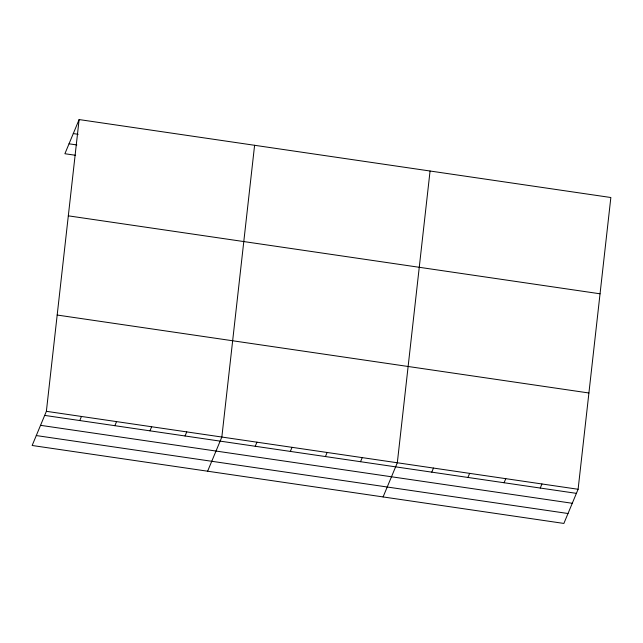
<?xml version="1.0" encoding="UTF-8"?>
<svg xmlns="http://www.w3.org/2000/svg" width="643" height="643" viewBox="0 0 643 643"><rect width="100%" height="100%" fill="white"/><g stroke="black" fill="none" stroke-linecap="round" stroke-linejoin="round"><path stroke-width="0.96" d="M46.376 411.319L79.121 119.566L610.85 197.514L578.105 489.267L563.879 523.434L32.15 445.486L46.376 411.319L578.105 489.267M254.596 145.286L221.843 437.039L207.617 471.215M430.063 171.006L397.318 462.767L383.091 496.935M79.121 119.566L64.895 153.733L75.625 155.301M79.772 420.546L81.468 416.463M114.864 425.69L116.56 421.607M149.956 430.834L151.66 426.751M185.047 435.978L186.751 431.895M255.239 446.266L256.935 442.183M290.331 451.41L292.035 447.327M325.43 456.554L327.126 452.479M360.522 461.706L362.218 457.623M431.774 472.147L433.47 468.064M467.927 477.452L469.631 473.369M504.088 482.748L505.784 478.665M540.249 488.053L541.945 483.97M73.286 133.575L78.165 134.291M69.034 143.807L76.83 144.948M68.319 215.839L600.04 293.795M57.179 315.038L588.908 392.986M44.672 415.402L576.401 493.35M40.541 425.328L572.27 503.276M36.281 435.56L568.01 513.508"/></g></svg>
